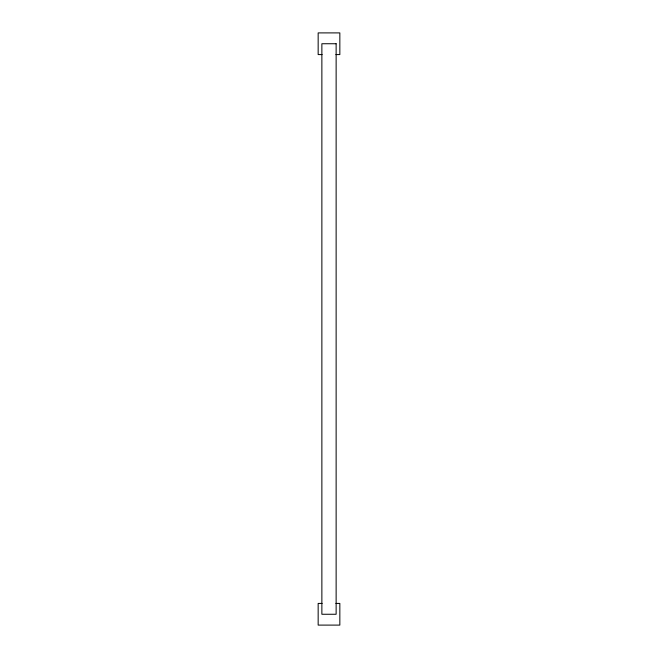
<?xml version="1.0" encoding="UTF-8"?>
<svg xmlns="http://www.w3.org/2000/svg" width="658" height="658" viewBox="0 0 658 658"><rect width="100%" height="100%" fill="white"/><g stroke="black" fill="none" stroke-linecap="round" stroke-linejoin="round"><path stroke-width="0.99" d="M322.099 54.581L318.159 54.581L318.159 32.9L339.841 32.9L339.841 54.581L335.901 54.581M322.099 603.419L318.159 603.419L318.159 625.1L339.841 625.1L339.841 603.419L335.901 603.419M336.131 43.741L321.869 43.741L321.869 614.259L336.131 614.259L336.131 43.741"/></g></svg>
